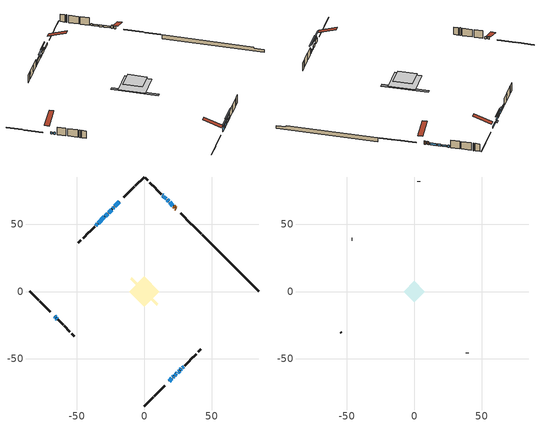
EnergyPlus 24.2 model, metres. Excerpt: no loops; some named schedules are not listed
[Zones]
conditioned space
 floor outside (Floor1 construction): -5.77,0 0,5.77 5.77,0 0,-5.77 z1.19
 floor adiabatic (AdiabaticFloorConstruction): -11.13,0 0,11.13 11.13,0 0,-11.13 z3.63
 floor foundation (Slab1 construction): -10.51,9.14 -9.14,10.51 10.51,-9.14 9.14,-10.51 z-1.25
 wall outside (RimJoist1 construction): 0,-84.87 6.62,-78.25 / -84.87,0 -78.25,-6.62 / 0,84.87 -6.62,78.25 / 42.19,42.69 35.57,49.31 z1.19:1.49
 wall outside (RimJoist2 construction): 7.28,-77.6 15.16,-69.72 / -77.6,-7.28 -69.72,-15.16 / -7.28,77.6 -15.16,69.72 / 34.91,49.96 27.03,57.84 z1.19:1.49
 wall outside (AdiabaticWallConstruction 1): 23.69,61.19 23.08,61.79 / 22.42,62.45 21.82,63.06 z1.19:3.22
 wall outside (AdiabaticWallConstruction): 21.16,63.71 18.75,66.12 / 18.1,66.78 16.89,67.98 / 16.24,68.64 14.61,70.26 / -18.5,66.37 -21.8,63.07 / -66.37,-18.5 -65.77,-19.1 / 13.96,70.92 13.41,71.46 / -65.12,-19.75 -64.46,-20.41 z1.19:2.41; -22.46,62.42 -23.54,61.34 z1.19:1.7; -24.19,60.68 -26.45,58.42 / -29.64,55.24 -34.16,50.71 z1.19:2.97; 18.5,-66.37 20.51,-64.36 z1.19:3.38; 21.17,-63.71 21.87,-63 / 26.85,-58.02 27.55,-57.32 z1.19:2.21; 22.53,-62.35 23.75,-61.13 z1.19:3.17; 24.4,-60.47 24.87,-60 z1.19:2.94; -27.11,57.76 -28.98,55.89 z1.19:1.85; 25.53,-59.35 26.19,-58.68 z1.19:1.73; -34.82,50.05 -36.1,48.78 z1.19:2.36; 28.21,-56.67 29.2,-55.68 z1.19:2.33
 wall outside (Wall1 construction): 29.85,-55.02 33.54,-51.33 / -63.81,-21.07 -60.11,-24.76 / -36.75,48.12 -40.44,44.43 / 12.76,72.12 9.06,75.81 z1.19:6.07
 wall outside (Wall2 construction): 34.2,-50.67 38.47,-46.41 / -59.46,-25.42 -55.19,-29.68 / -41.1,43.77 -45.37,39.51 / 8.41,76.47 4.14,80.73 z1.19:6.07
 wall outside (Wall4 construction): 40.06,-44.82 41.95,-42.92 / -53.6,-31.27 -51.71,-33.17 / -46.96,37.92 -48.85,36.02 / 2.55,82.32 0.66,84.22 z1.19:6.07
 wall foundation (FoundationWall1 construction): 42.85,42.03,-1.25 42.85,42.03,1.19 80.67,4.2,1.19 80.67,4.2,0.36 84.87,0,0.36 84.87,0,-1.25
 window (WindowConstruction): 21.16,63.71 18.75,66.12 z1.19:2.41
 window (WindowConstruction 6): 18.1,66.78 16.89,67.98 z1.19:2.41
 window (WindowConstruction 7): 16.24,68.64 14.61,70.26 z1.19:2.41
 window (WindowConstruction 8): -18.5,66.37 -21.8,63.07 z1.19:2.41
 window (WindowConstruction 9): -22.46,62.42 -23.53,61.34 z1.19:1.7
 window (WindowConstruction 10): -24.19,60.68 -26.45,58.42 z1.19:2.97
 window (WindowConstruction 11): 18.5,-66.37 20.51,-64.36 z1.19:3.38
 window (WindowConstruction 12): 21.17,-63.71 21.87,-63 z1.19:2.2
 window (WindowConstruction 13): 22.53,-62.35 23.75,-61.13 z1.19:3.17
 window (WindowConstruction 14): 24.4,-60.47 24.87,-60 z1.19:2.94
 window (WindowConstruction 15): -66.37,-18.5 -65.78,-19.1 z1.19:2.41
 window (WindowConstruction 16): 13.96,70.92 13.41,71.46 z1.19:2.41
 window (WindowConstruction 17): -27.11,57.76 -28.98,55.89 z1.19:1.85
 window (WindowConstruction 18): 25.53,-59.34 26.19,-58.68 z1.19:1.72
 window (WindowConstruction 1): -29.64,55.24 -34.16,50.71 z1.19:2.97
 window (WindowConstruction 2): -34.82,50.05 -36.1,48.78 z1.19:2.36
 window (WindowConstruction 3): 26.85,-58.02 27.55,-57.32 z1.19:2.2
 window (WindowConstruction 4): 28.21,-56.67 29.2,-55.68 z1.19:2.33
 window (WindowConstruction 5): -65.12,-19.76 -64.46,-20.41 z1.19:2.41
 door (Door): 23.69,61.19 23.08,61.79 z1.19:3.22
 door (Door 1): 22.42,62.45 21.82,63.06 z1.19:3.22
 ceiling adiabatic (AdiabaticFloorConstruction): 0,-11.13 11.13,0 0,11.13 -11.13,0 z3.63
attic - vented
 floor to conditioned space (Floor2 construction Reversed): -7.91,0 0,7.91 7.91,0 0,-7.91 z6.07
 wall outside (Wall3 construction): 39.12,-45.75 39.4,-45.47 / -54.53,-30.34 -54.26,-30.62 / -46.02,38.85 -46.3,38.57 / 3.48,81.39 3.21,81.66 z1.19:6.07
 roof outside (Roof1 construction): 17.84,-67.03,6.07 10.14,-59.33,9.7 8.11,-61.36,9.7 15.81,-69.06,6.07; -67.03,-17.84,6.07 -59.33,-10.14,9.7 -61.36,-8.11,9.7 -69.06,-15.81,6.07; -17.84,67.03,6.07 -10.14,59.33,9.7 -8.11,61.36,9.7 -15.81,69.06,6.07; 24.34,60.53,6.07 16.64,52.83,9.7 18.67,50.8,9.7 26.37,58.5,6.07
shading: -23.75,61.13 -22.25,62.63 -23.11,63.49 -24.61,61.99 z2; -28.45,56.42 -22.19,62.68 -22.52,63.01 -28.78,56.75 z5.8; 22.51,-62.36 16.5,-68.37 16.83,-68.7 22.84,-62.69 z6.2; 23.87,-61 19.17,-65.71 19.49,-66.03 24.19,-61.33 z5.03; 25.75,-59.13 20.53,-64.35 20.85,-64.67 26.07,-59.45 z6; 26.87,-58 22.4,-62.47 22.73,-62.79 27.2,-58.33 z5.77; -31.09,53.78 -25,59.88 -25.43,60.31 -31.52,54.21 z4.84; 30.08,-54.8 21.65,-63.23 21.97,-63.55 30.4,-55.12 z7.21; -34.37,50.5 -29.43,55.45 -29.75,55.77 -34.7,50.83 z3.27; -36.31,48.57 -34.61,50.27 -34.93,50.59 -36.63,48.89 z2.66; 27.76,-57.11 26.64,-58.23 26.96,-58.56 28.09,-57.44 z2.5; 29.41,-55.47 28,-56.88 28.32,-57.2 29.73,-55.79 z2.63
[Building]
Building 1: Terrain=Suburbs
[Site:Location]
Montreal Intl AP_QC: Latitude {deg}=45.47; Longitude {deg}=-73.74; Time Zone {hr}=-5; Elevation {m}=36; Keep Site Location Information=Yes
[Site:GroundTemperature:Shallow]
2.07863, -0.316383, -0.508184, 0.628371, 5.19101, 9.73239, 13.6695, 16.1636, 16.3755, 14.347, 10.5102, 6.10817
[Site:WaterMainsTemperature]
Calculation Method=Schedule; Temperature Schedule=mains temperature schedule
[Material] Roughness=Rough; Thermal Absorptance=0.9
Name | Thickness {m} | Conductivity {W/m-K} | Density {kg/m3} | Specific Heat {J/kg-K} | Solar Absorptance | Visible Absorptance
asphalt or fiberglass shingles | 0.00635 | 0.162714 | 1121.4 | 1465.45 | 0.4 | 0.4
ceiling loosefill ins | 0.169333 | 0.0480833 | 16.02 | 1046.75 | 0.7 | 0.7
ceiling stud and cavity | 0.1397 | 0.326487 | 65.682 | 1177.47 | 0.7 | 0.7
concrete 4.0 in. | 0.1016 | 1.803125 | 2242.8 | 837.4 | 0.7 | 0.7
concrete 8.0 in. | 0.2032 | 1.803125 | 2242.8 | 837.4 | 0.7 | 0.7
door material | 0.04445 | 0.188738 | 512.64 | 1214.23 | 0.7 | 0.7
door material 1 | 0.04445 | 0.20624 | 512.64 | 1214.23 | 0.7 | 0.7
exterior vertical ins | 0.0769151 | 0.029427 | 32.04 | 1214.23 | 0.7 | 0.7
floor covering | 0.0127 | 0.0433444 | 54.468 | 1339.84 | 0.6 | 0.6
floor rigid ins; rim joist rigid ins | 0.051816 | 0.029427 | 32.04 | 1214.23 | 0.7 | 0.7
floor rigid ins 1; wall rigid ins | 0.512978 | 0.029427 | 32.04 | 1214.23 | 0.7 | 0.7
floor stud and cavity | 0.1397 | 0.0782269 | 92.3553 | 1139.71 | 0.7 | 0.7
floor stud and cavity 1 | 0.1397 | 1.75129 | 37.0049 | 1207.88 | 0.7 | 0.7
furniture material conditioned space 1 | 0.1524 | 0.115458 | 640.8 | 1214.23 | 0.6 | 0.6
gypsum board | 0.0127 | 0.160291 | 801 | 837.4 | 0.6 | 0.6
gypsum board 1 | 0.0127 | 0.160291 | 801 | 837.4 | 0.7 | 0.7
osb sheathing 0.5 in. | 0.0127 | 0.115458 | 512.64 | 1214.23 | 0.7 | 0.7
osb sheathing 0.75 in. | 0.01905 | 0.115458 | 512.64 | 1214.23 | 0.7 | 0.7
osb sheathing 2.0 in. | 0.0508 | 0.115458 | 512.64 | 1214.23 | 0.7 | 0.7
rim joist stud and cavity | 0.0508 | 0.265703 | 125.044 | 1163.47 | 0.6 | 0.6
rim joist stud and cavity 1 | 0.0508 | 0.0344856 | 125.044 | 1163.47 | 0.6 | 0.6
slab rigid ins | 0.0193984 | 0.029427 | 32.04 | 1214.23 | 0.7 | 0.7
wall stud and cavity | 0.1397 | 0.0812893 | 139.0536 | 1170.24 | 0.7 | 0.7
wall stud and cavity 1 | 0.1397 | 0.0806284 | 139.0536 | 1170.24 | 0.7 | 0.7
wall stud and cavity 2 | 0.0889 | 6.1454 | 50.32683 | 1063.81 | 0.6 | 0.6
wall stud and cavity 3 | 0.1397 | 0.0896712 | 139.0536 | 1170.24 | 0.7 | 0.7
wall stud and cavity 4 | 0.0889 | 0.380278 | 52.3479 | 1209.89 | 0.7 | 0.7
wall stud and cavity 5 | 0.0889 | 0.391764 | 83.0341 | 1211.67 | 0.7 | 0.7
wood siding | 0.0254 | 0.102417 | 544.68 | 1172.36 | 0.4 | 0.4
wood siding 1 | 0.00254 | 0.102417 | 544.68 | 1172.36 | 0.4 | 0.4
wood siding 2; wood siding 3; wood siding 4 | 0.0254 | 0.102417 | 544.68 | 1172.36 | 0.7 | 0.7
[WindowMaterial:SimpleGlazingSystem]
Name | U-Factor {W/m2-K} | Solar Heat Gain Coefficient
WindowMaterial | 1.70283 | 0.41
WindowMaterial 1 | 1.60347 | 0.44
WindowMaterial 10 | 1.82491 | 0.37
WindowMaterial 11 | 1.797087 | 0.38
WindowMaterial 12 | 3.01275 | 0.5
WindowMaterial 13 | 2.97698 | 0.56
WindowMaterial 14 | 3.04227 | 0.45
WindowMaterial 2 | 1.7017 | 0.41
WindowMaterial 3 | 1.80106 | 0.38
WindowMaterial 4 | 1.73293 | 0.4
WindowMaterial 5 | 1.92541 | 0.34
WindowMaterial 6 | 1.66252 | 0.42
WindowMaterial 7 | 1.919164 | 0.34
WindowMaterial 8 | 1.71703 | 0.42
WindowMaterial 9 | 1.81185 | 0.39
[Construction]
AdiabaticFloorConstruction: floor stud and cavity 1, floor rigid ins 1, osb sheathing 0.75 in., floor covering
AdiabaticWallConstruction: wood siding 3, wall rigid ins, wall stud and cavity 4, gypsum board
AdiabaticWallConstruction 1: wood siding 4, wall rigid ins, wall stud and cavity 4, gypsum board
Door: door material
Door 1: door material 1
Floor1 construction: floor stud and cavity, floor rigid ins, osb sheathing 0.75 in., floor covering
Floor2 construction Reversed: gypsum board, ceiling stud and cavity, ceiling loosefill ins
FoundationWall1 construction: concrete 8.0 in., gypsum board 1
furniture construction conditioned space 1: furniture material conditioned space 1
PartitionWallConstruction: gypsum board, wall stud and cavity 5, gypsum board
RimJoist1 construction: wood siding 2, rim joist rigid ins, osb sheathing 2.0 in., rim joist stud and cavity
RimJoist2 construction: wood siding 2, rim joist rigid ins, osb sheathing 2.0 in., rim joist stud and cavity 1
Roof1 construction: asphalt or fiberglass shingles
Slab1 construction: slab rigid ins, concrete 4.0 in.
Wall1 construction: wood siding, osb sheathing 0.5 in., wall stud and cavity, gypsum board
Wall2 construction: wood siding, osb sheathing 0.5 in., wall stud and cavity 1, gypsum board
Wall3 construction: wood siding 1, wall stud and cavity 2
Wall4 construction: wood siding, osb sheathing 0.5 in., wall stud and cavity 3, gypsum board
WindowConstruction; WindowConstruction 6: WindowMaterial
WindowConstruction 1; WindowConstruction 10; WindowConstruction 8: WindowMaterial 1
WindowConstruction 11: WindowMaterial 8
WindowConstruction 12; WindowConstruction 3: WindowMaterial 3
WindowConstruction 13: WindowMaterial 9
WindowConstruction 14: WindowMaterial 10
WindowConstruction 15: WindowMaterial 11
WindowConstruction 16: WindowMaterial 12
WindowConstruction 17: WindowMaterial 13
WindowConstruction 18: WindowMaterial 14
WindowConstruction 2: WindowMaterial 2
WindowConstruction 4: WindowMaterial 4
WindowConstruction 5: WindowMaterial 5
WindowConstruction 7: WindowMaterial 6
WindowConstruction 9: WindowMaterial 7
[Zone] Multiplier=1; Part of Total Floor Area=Yes
Name | Volume {m3}
attic - vented | 73.71
conditioned space | 852.8
[Space]
Name | Zone | Volume {m3}
attic - vented 1 | attic - vented | 73.71
conditioned space 1 | conditioned space | 852.8
[ZoneInfiltration:EffectiveLeakageArea]
infil attic - vented 1: Zone or Space=attic - vented 1; Schedule=Always On Discrete; Effective Air Leakage Area {cm2}=5002.4; Stack Coefficient=0.000591601; Wind Coefficient=1.64337e-05
[ZoneMixing]
whole house fan mix: Zone or Space=attic - vented; Schedule=Always On Continuous; Design Flow Rate Calculation Method=Flow/Zone; Design Flow Rate {m3/s}=0; Source Zone or Space=conditioned space
[SurfaceProperty:ExposedFoundationPerimeter]
Slab1: Exposed Perimeter Calculation Method=TotalExposedPerimeter; Total Exposed Perimeter {m}=59.437
[InternalMass] Zone or ZoneList=conditioned space; Space or SpaceList=conditioned space 1
Name | Construction | Surface Area {m2}
furniture mass conditioned space 1 | furniture construction conditioned space 1 | 147.26
partition wall mass | PartitionWallConstruction | 368.15
[Lights]
interior lighting: Zone or ZoneList or Space or SpaceList=conditioned space 1; Schedule=interior lighting schedule; Design Level Calculation Method=LightingLevel; Lighting Level {W}=343.2; Return Air Fraction=0; Fraction Radiant=0.6; Fraction Visible=0.2; Fraction Replaceable=1
[People]
occupants: Zone or ZoneList or Space or SpaceList=conditioned space 1; Number of People Schedule=occupants schedule; Number of People Calculation Method=People; Number of People=3; Fraction Radiant=0.314171; Sensible Heat Fraction=0.56303; Activity Level Schedule=occupants activity schedule; Carbon Dioxide Generation Rate {m3/s-W}=0; Enable ASHRAE 55 Comfort Warnings=No; Mean Radiant Temperature Calculation Type=EnclosureAveraged
[ElectricEquipment] Zone or ZoneList or Space or SpaceList=conditioned space 1; Design Level Calculation Method=EquipmentLevel
Name | Schedule | Design Level {W} | Fraction Latent | Fraction Radiant | Fraction Lost
clothes dryer | clothes dryer schedule | 140.772 | 0.015 | 0.081 | 0.85
clothes washer | clothes washer schedule | 32.1985 | 0.03 | 0.162 | 0.7
cooking range | cooking range schedule | 215.147 | 0.08 | 0.432 | 0.2
dishwasher | dishwasher schedule | 66.8632 | 0.3 | 0.18 | 0.4
fridge | fridge schedule | 72.9452 | 0 | 0.6 | 0
mech vent bath fan 0 | mech vent bath fan 0 schedule | 50.2 | 0 | 0 | 1
mech vent house fan | mech vent house fan schedule | 19.9167 | 0 | 0 | 0.5
mech vent house fan cfis | mech vent house fan cfis schedule | 0 | 0 | 0 | 0
mech vent range fan 0 | mech vent range fan 0 schedule | 57 | 0 | 0 | 1
misc plug loads | misc plug loads schedule | 494.7 | 0.045 | 0.513 | 0.1
whole house fan | Always On Discrete | 0 | 0 | 0 | 1
[OtherEquipment] Zone or ZoneList or Space or SpaceList=conditioned space 1; Design Level Calculation Method=EquipmentLevel
Name | Fuel Type | Schedule | Design Level {W} | Fraction Latent | Fraction Radiant | Fraction Lost
clothes dryer 1 | Electricity | clothes dryer schedule | 0 | 0.015 | 0.081 | 0.85
cooking range 1 | Electricity | cooking range schedule | 0 | 0.08 | 0.432 | 0.2
general water use latent | None | general water use schedule | 62.594 | 1 | 0 | 0
general water use sensible | None | general water use schedule | -61.6891 | 0 | 0.6 | 0
mech vent house fan latent load | None | Always On Discrete | 0 | 1 | 0 | 0
mech vent house fan sensible load | None | Always On Discrete | 0 | 0 | 0 | 0
water heater energy adjustment1; water heater energy adjustment2 | Electricity | Always On Discrete | 0.01 | 0 | 0 | 1
[ZoneInfiltration:DesignFlowRate] Zone or ZoneList or Space or SpaceList=conditioned space 1; Schedule=Always On Discrete; Design Flow Rate Calculation Method=Flow/Zone; Design Flow Rate {m3/s}=0
infil flow; natural vent flow; whole house fan flow
[Foundation:Kiva]
Foundation Kiva 1: Initial Indoor Air Temperature {C}=18; Wall Height Above Grade {m}=1.19; Wall Depth Below Slab {m}=0.2032; Custom Block Material Name 1=exterior vertical ins; Custom Block Depth 1 {m}=2.43998; Custom Block X Position 1 {m}=0.2159; Custom Block Z Position 1 {m}=0
[Foundation:Kiva:Settings]
Soil Conductivity {W/m-K}=0.849921; Soil Density {kg/m3}=1842.3; Soil Specific Heat {J/kg-K}=418.7; Ground Solar Absorptivity=0.9; Ground Thermal Absorptivity=0.9; Ground Surface Roughness {m}=0.03; Far-Field Width {m}=40; Deep-Ground Boundary Condition=ZeroFlux; Deep-Ground Depth {m}=40; Minimum Cell Dimension {m}=0.2; Maximum Cell Growth Coefficient=3; Simulation Timestep=Timestep
[Exterior:Lights]
exterior lighting: Schedule=exterior lighting schedule; Design Level {W}=75.6
[Schedule:Constant]
Name | Hourly Value
Always On Continuous; mech vent house fan schedule; mech vent house fan cfis schedule; Always On Discrete | 1
occupants activity schedule | 117.228
fridge schedule | 0
[Schedule:Week:Daily]
interior lighting schedule Week Rule - Jan1-Jan27: interior lighting schedule day, interior lighting schedule day, interior lighting schedule day, interior lighting schedule day, interior lighting schedule day, interior lighting schedule day, interior lighting schedule day, interior lighting schedule default day, interior lighting schedule default day, interior lighting schedule default day, interior lighting schedule default day, interior lighting schedule default day
interior lighting schedule Week Rule - Jan28-Feb3: interior lighting schedule day, interior lighting schedule day, interior lighting schedule day, interior lighting schedule day, interior lighting schedule day 1, interior lighting schedule day 1, interior lighting schedule day 1, interior lighting schedule default day, interior lighting schedule default day, interior lighting schedule default day, interior lighting schedule default day, interior lighting schedule default day
interior lighting schedule Week Rule - Feb4-Feb24: interior lighting schedule day 1, interior lighting schedule day 1, interior lighting schedule day 1, interior lighting schedule day 1, interior lighting schedule day 1, interior lighting schedule day 1, interior lighting schedule day 1, interior lighting schedule default day, interior lighting schedule default day, interior lighting schedule default day, interior lighting schedule default day, interior lighting schedule default day
interior lighting schedule Week Rule - Feb25-Mar3: interior lighting schedule day 1, interior lighting schedule day 1, interior lighting schedule day 1, interior lighting schedule day 1, interior lighting schedule day 2, interior lighting schedule day 2, interior lighting schedule day 2, interior lighting schedule default day, interior lighting schedule default day, interior lighting schedule default day, interior lighting schedule default day, interior lighting schedule default day
interior lighting schedule Week Rule - Mar4-Mar31: interior lighting schedule day 2, interior lighting schedule day 2, interior lighting schedule day 2, interior lighting schedule day 2, interior lighting schedule day 2, interior lighting schedule day 2, interior lighting schedule day 2, interior lighting schedule default day, interior lighting schedule default day, interior lighting schedule default day, interior lighting schedule default day, interior lighting schedule default day
interior lighting schedule Week Rule - Apr1-Apr28: interior lighting schedule day 3, interior lighting schedule day 3, interior lighting schedule day 3, interior lighting schedule day 3, interior lighting schedule day 3, interior lighting schedule day 3, interior lighting schedule day 3, interior lighting schedule default day, interior lighting schedule default day, interior lighting schedule default day, interior lighting schedule default day, interior lighting schedule default day
interior lighting schedule Week Rule - Apr29-May5: interior lighting schedule day 3, interior lighting schedule day 3, interior lighting schedule day 4, interior lighting schedule day 4, interior lighting schedule day 4, interior lighting schedule day 4, interior lighting schedule day 4, interior lighting schedule default day, interior lighting schedule default day, interior lighting schedule default day, interior lighting schedule default day, interior lighting schedule default day
interior lighting schedule Week Rule - May6-May26: interior lighting schedule day 4, interior lighting schedule day 4, interior lighting schedule day 4, interior lighting schedule day 4, interior lighting schedule day 4, interior lighting schedule day 4, interior lighting schedule day 4, interior lighting schedule default day, interior lighting schedule default day, interior lighting schedule default day, interior lighting schedule default day, interior lighting schedule default day
interior lighting schedule Week Rule - May27-Jun2: interior lighting schedule day 4, interior lighting schedule day 4, interior lighting schedule day 4, interior lighting schedule day 4, interior lighting schedule day 4, interior lighting schedule day 5, interior lighting schedule day 5, interior lighting schedule default day, interior lighting schedule default day, interior lighting schedule default day, interior lighting schedule default day, interior lighting schedule default day
interior lighting schedule Week Rule - Jun3-Jun30: interior lighting schedule day 5, interior lighting schedule day 5, interior lighting schedule day 5, interior lighting schedule day 5, interior lighting schedule day 5, interior lighting schedule day 5, interior lighting schedule day 5, interior lighting schedule default day, interior lighting schedule default day, interior lighting schedule default day, interior lighting schedule default day, interior lighting schedule default day
interior lighting schedule Week Rule - Jul1-Jul28: interior lighting schedule day 6, interior lighting schedule day 6, interior lighting schedule day 6, interior lighting schedule day 6, interior lighting schedule day 6, interior lighting schedule day 6, interior lighting schedule day 6, interior lighting schedule default day, interior lighting schedule default day, interior lighting schedule default day, interior lighting schedule default day, interior lighting schedule default day
interior lighting schedule Week Rule - Jul29-Aug4: interior lighting schedule day 6, interior lighting schedule day 6, interior lighting schedule day 6, interior lighting schedule day 7, interior lighting schedule day 7, interior lighting schedule day 7, interior lighting schedule day 7, interior lighting schedule default day, interior lighting schedule default day, interior lighting schedule default day, interior lighting schedule default day, interior lighting schedule default day
interior lighting schedule Week Rule - Aug5-Aug25: interior lighting schedule day 7, interior lighting schedule day 7, interior lighting schedule day 7, interior lighting schedule day 7, interior lighting schedule day 7, interior lighting schedule day 7, interior lighting schedule day 7, interior lighting schedule default day, interior lighting schedule default day, interior lighting schedule default day, interior lighting schedule default day, interior lighting schedule default day
interior lighting schedule Week Rule - Aug26-Sep1: interior lighting schedule day 7, interior lighting schedule day 7, interior lighting schedule day 7, interior lighting schedule day 7, interior lighting schedule day 7, interior lighting schedule day 7, interior lighting schedule day 8, interior lighting schedule default day, interior lighting schedule default day, interior lighting schedule default day, interior lighting schedule default day, interior lighting schedule default day
interior lighting schedule Week Rule - Sep2-Sep29: interior lighting schedule day 8, interior lighting schedule day 8, interior lighting schedule day 8, interior lighting schedule day 8, interior lighting schedule day 8, interior lighting schedule day 8, interior lighting schedule day 8, interior lighting schedule default day, interior lighting schedule default day, interior lighting schedule default day, interior lighting schedule default day, interior lighting schedule default day
interior lighting schedule Week Rule - Sep30-Oct6: interior lighting schedule day 8, interior lighting schedule day 9, interior lighting schedule day 9, interior lighting schedule day 9, interior lighting schedule day 9, interior lighting schedule day 9, interior lighting schedule day 9, interior lighting schedule default day, interior lighting schedule default day, interior lighting schedule default day, interior lighting schedule default day, interior lighting schedule default day
interior lighting schedule Week Rule - Oct7-Oct27: interior lighting schedule day 9, interior lighting schedule day 9, interior lighting schedule day 9, interior lighting schedule day 9, interior lighting schedule day 9, interior lighting schedule day 9, interior lighting schedule day 9, interior lighting schedule default day, interior lighting schedule default day, interior lighting schedule default day, interior lighting schedule default day, interior lighting schedule default day
interior lighting schedule Week Rule - Oct28-Nov3: interior lighting schedule day 9, interior lighting schedule day 9, interior lighting schedule day 9, interior lighting schedule day 9, interior lighting schedule day 10, interior lighting schedule day 10, interior lighting schedule day 10, interior lighting schedule default day, interior lighting schedule default day, interior lighting schedule default day, interior lighting schedule default day, interior lighting schedule default day
interior lighting schedule Week Rule - Nov4-Nov24: interior lighting schedule day 10, interior lighting schedule day 10, interior lighting schedule day 10, interior lighting schedule day 10, interior lighting schedule day 10, interior lighting schedule day 10, interior lighting schedule day 10, interior lighting schedule default day, interior lighting schedule default day, interior lighting schedule default day, interior lighting schedule default day, interior lighting schedule default day
interior lighting schedule Week Rule - Nov25-Dec1: interior lighting schedule day 10, interior lighting schedule day 10, interior lighting schedule day 10, interior lighting schedule day 10, interior lighting schedule day 10, interior lighting schedule day 10, interior lighting schedule day 11, interior lighting schedule default day, interior lighting schedule default day, interior lighting schedule default day, interior lighting schedule default day, interior lighting schedule default day
interior lighting schedule Week Rule - Dec2-Dec31: interior lighting schedule day 11, interior lighting schedule day 11, interior lighting schedule day 11, interior lighting schedule day 11, interior lighting schedule day 11, interior lighting schedule day 11, interior lighting schedule day 11, interior lighting schedule default day, interior lighting schedule default day, interior lighting schedule default day, interior lighting schedule default day, interior lighting schedule default day
occupants schedule Week Rule - Jan1-Dec31: occupants schedule day, occupants schedule day, occupants schedule day, occupants schedule day, occupants schedule day, occupants schedule day, occupants schedule day, occupants schedule default day, occupants schedule default day, occupants schedule default day, occupants schedule default day, occupants schedule default day
clothes dryer schedule Week Rule - Jan1-Dec31: clothes dryer schedule day, clothes dryer schedule day, clothes dryer schedule day, clothes dryer schedule day, clothes dryer schedule day, clothes dryer schedule day, clothes dryer schedule day, clothes dryer schedule default day, clothes dryer schedule default day, clothes dryer schedule default day, clothes dryer schedule default day, clothes dryer schedule default day
clothes washer schedule Week Rule - Jan1-Dec31: clothes washer schedule day, clothes washer schedule day, clothes washer schedule day, clothes washer schedule day, clothes washer schedule day, clothes washer schedule day, clothes washer schedule day, clothes washer schedule default day, clothes washer schedule default day, clothes washer schedule default day, clothes washer schedule default day, clothes washer schedule default day
cooking range schedule Week Rule - Jan1-Dec31: cooking range schedule day, cooking range schedule day, cooking range schedule day, cooking range schedule day, cooking range schedule day, cooking range schedule day, cooking range schedule day, cooking range schedule default day, cooking range schedule default day, cooking range schedule default day, cooking range schedule default day, cooking range schedule default day
dishwasher schedule Week Rule - Jan1-Dec31: dishwasher schedule day, dishwasher schedule day, dishwasher schedule day, dishwasher schedule day, dishwasher schedule day, dishwasher schedule day, dishwasher schedule day, dishwasher schedule default day, dishwasher schedule default day, dishwasher schedule default day, dishwasher schedule default day, dishwasher schedule default day
mech vent bath fan 0 schedule Week Rule - Jan1-Dec31: mech vent bath fan 0 schedule day, mech vent bath fan 0 schedule day, mech vent bath fan 0 schedule day, mech vent bath fan 0 schedule day, mech vent bath fan 0 schedule day, mech vent bath fan 0 schedule day, mech vent bath fan 0 schedule day, mech vent bath fan 0 schedule default day, mech vent bath fan 0 schedule default day, mech vent bath fan 0 schedule default day, mech vent bath fan 0 schedule default day, mech vent bath fan 0 schedule default day
mech vent range fan 0 schedule Week Rule - Jan1-Dec31: mech vent range fan 0 schedule day, mech vent range fan 0 schedule day, mech vent range fan 0 schedule day, mech vent range fan 0 schedule day, mech vent range fan 0 schedule day, mech vent range fan 0 schedule day, mech vent range fan 0 schedule day, mech vent range fan 0 schedule default day, mech vent range fan 0 schedule default day, mech vent range fan 0 schedule default day, mech vent range fan 0 schedule default day, mech vent range fan 0 schedule default day
misc plug loads schedule Week Rule - Jan1-Dec31: misc plug loads schedule day, misc plug loads schedule day, misc plug loads schedule day, misc plug loads schedule day, misc plug loads schedule day, misc plug loads schedule day, misc plug loads schedule day, misc plug loads schedule default day, misc plug loads schedule default day, misc plug loads schedule default day, misc plug loads schedule default day, misc plug loads schedule default day
general water use schedule Week Rule - Jan1-Dec31: general water use schedule day, general water use schedule day, general water use schedule day, general water use schedule day, general water use schedule day, general water use schedule day, general water use schedule day, general water use schedule default day, general water use schedule default day, general water use schedule default day, general water use schedule default day, general water use schedule default day
exterior lighting schedule Week Rule - Jan1-Jan27: exterior lighting schedule day, exterior lighting schedule day, exterior lighting schedule day, exterior lighting schedule day, exterior lighting schedule day, exterior lighting schedule day, exterior lighting schedule day, exterior lighting schedule default day, exterior lighting schedule default day, exterior lighting schedule default day, exterior lighting schedule default day, exterior lighting schedule default day
exterior lighting schedule Week Rule - Jan28-Feb3: exterior lighting schedule day, exterior lighting schedule day, exterior lighting schedule day, exterior lighting schedule day, exterior lighting schedule day 1, exterior lighting schedule day 1, exterior lighting schedule day 1, exterior lighting schedule default day, exterior lighting schedule default day, exterior lighting schedule default day, exterior lighting schedule default day, exterior lighting schedule default day
exterior lighting schedule Week Rule - Feb4-Feb24: exterior lighting schedule day 1, exterior lighting schedule day 1, exterior lighting schedule day 1, exterior lighting schedule day 1, exterior lighting schedule day 1, exterior lighting schedule day 1, exterior lighting schedule day 1, exterior lighting schedule default day, exterior lighting schedule default day, exterior lighting schedule default day, exterior lighting schedule default day, exterior lighting schedule default day
exterior lighting schedule Week Rule - Feb25-Mar3: exterior lighting schedule day 1, exterior lighting schedule day 1, exterior lighting schedule day 1, exterior lighting schedule day 1, exterior lighting schedule day 2, exterior lighting schedule day 2, exterior lighting schedule day 2, exterior lighting schedule default day, exterior lighting schedule default day, exterior lighting schedule default day, exterior lighting schedule default day, exterior lighting schedule default day
exterior lighting schedule Week Rule - Mar4-Mar31: exterior lighting schedule day 2, exterior lighting schedule day 2, exterior lighting schedule day 2, exterior lighting schedule day 2, exterior lighting schedule day 2, exterior lighting schedule day 2, exterior lighting schedule day 2, exterior lighting schedule default day, exterior lighting schedule default day, exterior lighting schedule default day, exterior lighting schedule default day, exterior lighting schedule default day
exterior lighting schedule Week Rule - Apr1-Apr28: exterior lighting schedule day 3, exterior lighting schedule day 3, exterior lighting schedule day 3, exterior lighting schedule day 3, exterior lighting schedule day 3, exterior lighting schedule day 3, exterior lighting schedule day 3, exterior lighting schedule default day, exterior lighting schedule default day, exterior lighting schedule default day, exterior lighting schedule default day, exterior lighting schedule default day
exterior lighting schedule Week Rule - Apr29-May5: exterior lighting schedule day 3, exterior lighting schedule day 3, exterior lighting schedule day 4, exterior lighting schedule day 4, exterior lighting schedule day 4, exterior lighting schedule day 4, exterior lighting schedule day 4, exterior lighting schedule default day, exterior lighting schedule default day, exterior lighting schedule default day, exterior lighting schedule default day, exterior lighting schedule default day
exterior lighting schedule Week Rule - May6-May26: exterior lighting schedule day 4, exterior lighting schedule day 4, exterior lighting schedule day 4, exterior lighting schedule day 4, exterior lighting schedule day 4, exterior lighting schedule day 4, exterior lighting schedule day 4, exterior lighting schedule default day, exterior lighting schedule default day, exterior lighting schedule default day, exterior lighting schedule default day, exterior lighting schedule default day
exterior lighting schedule Week Rule - May27-Jun2: exterior lighting schedule day 4, exterior lighting schedule day 4, exterior lighting schedule day 4, exterior lighting schedule day 4, exterior lighting schedule day 4, exterior lighting schedule day 5, exterior lighting schedule day 5, exterior lighting schedule default day, exterior lighting schedule default day, exterior lighting schedule default day, exterior lighting schedule default day, exterior lighting schedule default day
exterior lighting schedule Week Rule - Jun3-Jun30: exterior lighting schedule day 5, exterior lighting schedule day 5, exterior lighting schedule day 5, exterior lighting schedule day 5, exterior lighting schedule day 5, exterior lighting schedule day 5, exterior lighting schedule day 5, exterior lighting schedule default day, exterior lighting schedule default day, exterior lighting schedule default day, exterior lighting schedule default day, exterior lighting schedule default day
exterior lighting schedule Week Rule - Jul1-Jul28: exterior lighting schedule day 6, exterior lighting schedule day 6, exterior lighting schedule day 6, exterior lighting schedule day 6, exterior lighting schedule day 6, exterior lighting schedule day 6, exterior lighting schedule day 6, exterior lighting schedule default day, exterior lighting schedule default day, exterior lighting schedule default day, exterior lighting schedule default day, exterior lighting schedule default day
exterior lighting schedule Week Rule - Jul29-Aug4: exterior lighting schedule day 6, exterior lighting schedule day 6, exterior lighting schedule day 6, exterior lighting schedule day 7, exterior lighting schedule day 7, exterior lighting schedule day 7, exterior lighting schedule day 7, exterior lighting schedule default day, exterior lighting schedule default day, exterior lighting schedule default day, exterior lighting schedule default day, exterior lighting schedule default day
[Schedule:Year]
interior lighting schedule: interior lighting schedule Week Rule - Jan1-Jan27, 1, 1, 1, 27, interior lighting schedule Week Rule - Jan28-Feb3, 1, 28, 2, 3, interior lighting schedule Week Rule - Feb4-Feb24, 2, 4, 2, 24, interior lighting schedule Week Rule - Feb25-Mar3, 2, 25, 3, 3, interior lighting schedule Week Rule - Mar4-Mar31, 3, 4, 3, 31, interior lighting schedule Week Rule - Apr1-Apr28, 4, 1, 4, 28, interior lighting schedule Week Rule - Apr29-May5, 4, 29, 5, 5, interior lighting schedule Week Rule - May6-May26, 5, 6, 5, 26, interior lighting schedule Week Rule - May27-Jun2, 5, 27, 6, 2, interior lighting schedule Week Rule - Jun3-Jun30, 6, 3, 6, 30, interior lighting schedule Week Rule - Jul1-Jul28, 7, 1, 7, 28, interior lighting schedule Week Rule - Jul29-Aug4, 7, 29, 8, 4, interior lighting schedule Week Rule - Aug5-Aug25, 8, 5, 8, 25, interior lighting schedule Week Rule - Aug26-Sep1, 8, 26, 9, 1, interior lighting schedule Week Rule - Sep2-Sep29, 9, 2, 9, 29, interior lighting schedule Week Rule - Sep30-Oct6, 9, 30, 10, 6, interior lighting schedule Week Rule - Oct7-Oct27, 10, 7, 10, 27, interior lighting schedule Week Rule - Oct28-Nov3, 10, 28, 11, 3, interior lighting schedule Week Rule - Nov4-Nov24, 11, 4, 11, 24, interior lighting schedule Week Rule - Nov25-Dec1, 11, 25, 12, 1, interior lighting schedule Week Rule - Dec2-Dec31, 12, 2, 12, 31
occupants schedule: occupants schedule Week Rule - Jan1-Dec31, 1, 1, 12, 31
clothes dryer schedule: clothes dryer schedule Week Rule - Jan1-Dec31, 1, 1, 12, 31
clothes washer schedule: clothes washer schedule Week Rule - Jan1-Dec31, 1, 1, 12, 31
cooking range schedule: cooking range schedule Week Rule - Jan1-Dec31, 1, 1, 12, 31
dishwasher schedule: dishwasher schedule Week Rule - Jan1-Dec31, 1, 1, 12, 31
mech vent bath fan 0 schedule: mech vent bath fan 0 schedule Week Rule - Jan1-Dec31, 1, 1, 12, 31
mech vent range fan 0 schedule: mech vent range fan 0 schedule Week Rule - Jan1-Dec31, 1, 1, 12, 31
misc plug loads schedule: misc plug loads schedule Week Rule - Jan1-Dec31, 1, 1, 12, 31
general water use schedule: general water use schedule Week Rule - Jan1-Dec31, 1, 1, 12, 31
exterior lighting schedule: exterior lighting schedule Week Rule - Jan1-Jan27, 1, 1, 1, 27, exterior lighting schedule Week Rule - Jan28-Feb3, 1, 28, 2, 3, exterior lighting schedule Week Rule - Feb4-Feb24, 2, 4, 2, 24, exterior lighting schedule Week Rule - Feb25-Mar3, 2, 25, 3, 3, exterior lighting schedule Week Rule - Mar4-Mar31, 3, 4, 3, 31, exterior lighting schedule Week Rule - Apr1-Apr28, 4, 1, 4, 28, exterior lighting schedule Week Rule - Apr29-May5, 4, 29, 5, 5, exterior lighting schedule Week Rule - May6-May26, 5, 6, 5, 26, exterior lighting schedule Week Rule - May27-Jun2, 5, 27, 6, 2, exterior lighting schedule Week Rule - Jun3-Jun30, 6, 3, 6, 30, exterior lighting schedule Week Rule - Jul1-Jul28, 7, 1, 7, 28, exterior lighting schedule Week Rule - Jul29-Aug4, 7, 29, 8, 4, exterior lighting schedule Week Rule - Aug5-Aug25, 8, 5, 8, 25, exterior lighting schedule Week Rule - Aug26-Sep1, 8, 26, 9, 1, exterior lighting schedule Week Rule - Sep2-Sep29, 9, 2, 9, 29, exterior lighting schedule Week Rule - Sep30-Oct6, 9, 30, 10, 6, exterior lighting schedule Week Rule - Oct7-Oct27, 10, 7, 10, 27, exterior lighting schedule Week Rule - Oct28-Nov3, 10, 28, 11, 3, exterior lighting schedule Week Rule - Nov4-Nov24, 11, 4, 11, 24, exterior lighting schedule Week Rule - Nov25-Dec1, 11, 25, 12, 1, exterior lighting schedule Week Rule - Dec2-Dec31, 12, 2, 12, 31
[Schedule:Compact]
mains temperature schedule: Through: 01/01, For: AllDays, Until: 24:00, 6.56833, Through: 01/02, For: AllDays, Until: 24:00, 6.48722, Through: 01/03, For: AllDays, Until: 24:00, 6.40722, Through: 01/04, For: AllDays, Until: 24:00, 6.32889, Through: 01/05, For: AllDays, Until: 24:00, 6.25167, Through: 01/06, For: AllDays, Until: 24:00, 6.17611, Through: 01/07, For: AllDays, Until: 24:00, 6.10222, Through: 01/08, For: AllDays, Until: 24:00, 6.02944, Through: 01/09, For: AllDays, Until: 24:00, 5.95833, Through: 01/10, For: AllDays, Until: 24:00, 5.88889, Through: 01/11, For: AllDays, Until: 24:00, 5.82056, Through: 01/12, For: AllDays, Until: 24:00, 5.75444, Through: 01/13, For: AllDays, Until: 24:00, 5.68944, Through: 01/14, For: AllDays, Until: 24:00, 5.62611, Through: 01/15, For: AllDays, Until: 24:00, 5.56444, Through: 01/16, For: AllDays, Until: 24:00, 5.50444, Through: 01/17, For: AllDays, Until: 24:00, 5.44611, Through: 01/18, For: AllDays, Until: 24:00, 5.38944, Through: 01/19, For: AllDays, Until: 24:00, 5.33389, Through: 01/20, For: AllDays, Until: 24:00, 5.28111, Through: 01/21, For: AllDays, Until: 24:00, 5.22944, Through: 01/22, For: AllDays, Until: 24:00, 5.17944, Through: 01/23, For: AllDays, Until: 24:00, 5.13111, Through: 01/24, For: AllDays, Until: 24:00, 5.085, Through: 01/25, For: AllDays, Until: 24:00, 5.04056, Through: 01/26, For: AllDays, Until: 24:00, 4.99778, Through: 01/27, For: AllDays, Until: 24:00, 4.95667, Through: 01/28, For: AllDays, Until: 24:00, 4.91778, Through: 01/29, For: AllDays, Until: 24:00, 4.88056, Through: 01/30, For: AllDays, Until: 24:00, 4.845, Through: 01/31, For: AllDays, Until: 24:00, 4.81167, Through: 02/01, For: AllDays, Until: 24:00, 4.77944, Through: 02/02, For: AllDays, Until: 24:00, 4.75, Through: 02/03, For: AllDays, Until: 24:00, 4.72167, Through: 02/04, For: AllDays, Until: 24:00, 4.69611, Through: 02/05, For: AllDays, Until: 24:00, 4.67167, Through: 02/06, For: AllDays, Until: 24:00, 4.64944, Through: 02/07, For: AllDays, Until: 24:00, 4.62889, Through: 02/08, For: AllDays, Until: 24:00, 4.61056, Through: 02/09, For: AllDays, Until: 24:00, 4.59389, Through: 02/10, For: AllDays, Until: 24:00, 4.57944, Through: 02/11, For: AllDays, Until: 24:00, 4.56667, Through: 02/12, For: AllDays, Until: 24:00, 4.55611, Through: 02/13, For: AllDays, Until: 24:00, 4.54722, Through: 02/14, For: AllDays, Until: 24:00, 4.54056, Through: 02/15, For: AllDays, Until: 24:00, 4.53556, Through: 02/16, For: AllDays, Until: 24:00, 4.53278, Through: 02/17, For: AllDays, Until: 24:00, 4.53167, Through: 02/18, For: AllDays, Until: 24:00, 4.53278, Through: 02/19, For: AllDays, Until: 24:00, 4.53556, Through: 02/20, For: AllDays, Until: 24:00, 4.54056, Through: 02/21, For: AllDays, Until: 24:00, 4.54722, Through: 02/22, For: AllDays, Until: 24:00, 4.55611, Through: 02/23, For: AllDays, Until: 24:00, 4.56667, Through: 02/24, For: AllDays, Until: 24:00, 4.57944, Through: 02/25, For: AllDays, Until: 24:00, 4.59389, Through: 02/26, For: AllDays, Until: 24:00, 4.61056, Through: 02/27, For: AllDays, Until: 24:00, 4.62889, Through: 02/28, For: AllDays, Until: 24:00, 4.64889, Through: 03/01, For: AllDays, Until: 24:00, 4.67111, Through: 03/02, For: AllDays, Until: 24:00, 4.69556, Through: 03/03, For: AllDays, Until: 24:00, 4.72167, Through: 03/04, For: AllDays, Until: 24:00, 4.74944, Through: 03/05, For: AllDays, Until: 24:00, 4.77944, Through: 03/06, For: AllDays, Until: 24:00, 4.81111, Through: 03/07, For: AllDays, Until: 24:00, 4.84444, Through: 03/08, For: AllDays, Until: 24:00, 4.88, Through: 03/09, For: AllDays, Until: 24:00, 4.91722, Through: 03/10, For: AllDays, Until: 24:00, 4.95611, Through: 03/11, For: AllDays, Until: 24:00, 4.99722, Through: 03/12, For: AllDays, Until: 24:00, 5.04, Through: 03/13, For: AllDays, Until: 24:00, 5.08444, Through: 03/14, For: AllDays, Until: 24:00, 5.13056, Through: 03/15, For: AllDays, Until: 24:00, 5.17889, Through: 03/16, For: AllDays, Until: 24:00, 5.22833, Through: 03/17, For: AllDays, Until: 24:00, 5.28, Through: 03/18, For: AllDays, Until: 24:00, 5.33333, Through: 03/19, For: AllDays, Until: 24:00, 5.38833, Through: 03/20, For: AllDays, Until: 24:00, 5.445, Through: 03/21, For: AllDays, Until: 24:00, 5.50333, Through: 03/22, For: AllDays, Until: 24:00, 5.56333, Through: 03/23, For: AllDays, Until: 24:00, 5.625, Through: 03/24, For: AllDays, Until: 24:00, 5.68833, Through: 03/25, For: AllDays, Until: 24:00, 5.75333, Through: 03/26, For: AllDays, Until: 24:00, 5.81944, Through: 03/27, For: AllDays, Until: 24:00, 5.88778, Through: 03/28, For: AllDays, Until: 24:00, 5.95722, Through: 03/29, For: AllDays, Until: 24:00, 6.02833, Through: 03/30, For: AllDays, Until: 24:00, 6.10111, Through: 03/31, For: AllDays, Until: 24:00, 6.175, Through: 04/01, For: AllDays, Until: 24:00, 6.25056, Through: 04/02, For: AllDays, Until: 24:00, 6.32778, Through: 04/03, For: AllDays, Until: 24:00, 6.40611, Through: 04/04, For: AllDays, Until: 24:00, 6.48556, Through: 04/05, For: AllDays, Until: 24:00, 6.56722, Through: 04/06, For: AllDays, Until: 24:00, 6.64944, Through: 04/07, For: AllDays, Until: 24:00, 6.73333, Through: 04/08, For: AllDays, Until: 24:00, 6.81833, Through: 04/09, For: AllDays, Until: 24:00, 6.905, Through: 04/10, For: AllDays, Until: 24:00, 6.99278, Through: 04/11, For: AllDays, Until: 24:00, 7.08111, Through: 04/12, For: AllDays, Until: 24:00, 7.17167, Through: 04/13, For: AllDays, Until: 24:00, 7.26278, Through: 04/14, For: AllDays, Until: 24:00, 7.355, Through: 04/15, For: AllDays, Until: 24:00, 7.44833, Through: 04/16, For: AllDays, Until: 24:00, 7.54278, Through: 04/17, For: AllDays, Until: 24:00, 7.63889, Through: 04/18, For: AllDays, Until: 24:00, 7.735, Through: 04/19, For: AllDays, Until: 24:00, 7.83278, Through: 04/20, For: AllDays, Until: 24:00, 7.93167, Through: 04/21, For: AllDays, Until: 24:00, 8.03111, Through: 04/22, For: AllDays, Until: 24:00, 8.13167, Through: 04/23, For: AllDays, Until: 24:00, 8.23278, Through: 04/24, For: AllDays, Until: 24:00, 8.335, Through: 04/25, For: AllDays, Until: 24:00, 8.43778, Through: 04/26, For: AllDays, Until: 24:00, 8.54167, Through: 04/27, For: AllDays, Until: 24:00, 8.64611, Through: 04/28, For: AllDays, Until: 24:00, 8.75167, Through: 04/29, For: AllDays, Until: 24:00, 8.85778, Through: 04/30, For: AllDays, Until: 24:00, 8.96444, Through: 05/01, For: AllDays, Until: 24:00, 9.07167, Through: 05/02, For: AllDays, Until: 24:00, 9.17944, Through: 05/03, For: AllDays, Until: 24:00, 9.28778, Through: 05/04, For: AllDays, Until: 24:00, 9.39667, Through: 05/05, For: AllDays, Until: 24:00, 9.50667, Through: 05/06, For: AllDays, Until: 24:00, 9.61667, Through: 05/07, For: AllDays, Until: 24:00, 9.72667, Through: 05/08, For: AllDays, Until: 24:00, 9.83778, Through: 05/09, For: AllDays, Until: 24:00, 9.94889, Through: 05/10, For: AllDays, Until: 24:00, 10.0606, Through: 05/11, For: AllDays, Until: 24:00, 10.1722, Through: 05/12, For: AllDays, Until: 24:00, 10.2844, Through: 05/13, For: AllDays, Until: 24:00, 10.3967, Through: 05/14, For: AllDays, Until: 24:00, 10.5094, Through: 05/15, For: AllDays, Until: 24:00, 10.6222, Through: 05/16, For: AllDays, Until: 24:00, 10.735, Through: 05/17, For: AllDays, Until: 24:00, 10.8478, Through: 05/18, For: AllDays, Until: 24:00, 10.9611, Through: 05/19, For: AllDays, Until: 24:00, 11.0744, Through: 05/20, For: AllDays, Until: 24:00, 11.1872, Through: 05/21, For: AllDays, Until: 24:00, 11.3006, Through: 05/22, For: AllDays, Until: 24:00, 11.4133, Through: 05/23, For: AllDays, Until: 24:00, 11.5267, Through: 05/24, For: AllDays, Until: 24:00, 11.6394, Through: 05/25, For: AllDays, Until: 24:00, 11.7522, Through: 05/26, For: AllDays, Until: 24:00, 11.8644, Through: 05/27, For: AllDays, Until: 24:00, 11.9767, Through: 05/28, For: AllDays, Until: 24:00, 12.0889, Through: 05/29, For: AllDays, Until: 24:00, 12.2006, Through: 05/30, For: AllDays, Until: 24:00, 12.3122, Through: 05/31, For: AllDays, Until: 24:00, 12.4228, Through: 06/01, For: AllDays, Until: 24:00, 12.5339, Through: 06/02, For: AllDays, Until: 24:00, 12.6439, Through: 06/03, For: AllDays, Until: 24:00, 12.7539, Through: 06/04, For: AllDays, Until: 24:00, 12.8628, Through: 06/05, For: AllDays, Until: 24:00, 12.9717, Through: 06/06, For: AllDays, Until: 24:00, 13.08, Through: 06/07, For: AllDays, Until: 24:00, 13.1878, Through: 06/08, For: AllDays, Until: 24:00, 13.2944, Through: 06/09, For: AllDays, Until: 24:00, 13.4011, Through: 06/10, For: AllDays, Until: 24:00, 13.5067, Through: 06/11, For: AllDays, Until: 24:00, 13.6117, Through: 06/12, For: AllDays, Until: 24:00, 13.7156, Through: 06/13, For: AllDays, Until: 24:00, 13.8194, Through: 06/14, For: AllDays, Until: 24:00, 13.9222, Through: 06/15, For: AllDays, Until: 24:00, 14.0239, Through: 06/16, For: AllDays, Until: 24:00, 14.125, Through: 06/17, For: AllDays, Until: 24:00, 14.225, Through: 06/18, For: AllDays, Until: 24:00, 14.3239, Through: 06/19, For: AllDays, Until: 24:00, 14.4222, Through: 06/20, For: AllDays, Until: 24:00, 14.5194, Through: 06/21, For: AllDays, Until: 24:00, 14.6156, Through: 06/22, For: AllDays, Until: 24:00, 14.7106, Through: 06/23, For: AllDays, Until: 24:00, 14.805, Through: 06/24, For: AllDays, Until: 24:00, 14.8978, Through: 06/25, For: AllDays, Until: 24:00, 14.9894, Through: 06/26, For: AllDays, Until: 24:00, 15.0806, Through: 06/27, For: AllDays, Until: 24:00, 15.17, Through: 06/28, For: AllDays, Until: 24:00, 15.2583, Through: 06/29, For: AllDays, Until: 24:00, 15.3456, Through: 06/30, For: AllDays, Until: 24:00, 15.4311, Through: 07/01, For: AllDays, Until: 24:00, 15.5161, Through: 07/02, For: AllDays, Until: 24:00, 15.5989, Through: 07/03, For: AllDays, Until: 24:00, 15.6811, Through: 07/04, For: AllDays, Until: 24:00, 15.7617, Through: 07/05, For: AllDays, Until: 24:00, 15.8411, Through: 07/06, For: AllDays, Until: 24:00, 15.9189, Through: 07/07, For: AllDays, Until: 24:00, 15.995, Through: 07/08, For: AllDays, Until: 24:00, 16.07, Through: 07/09, For: AllDays, Until: 24:00, 16.1433, Through: 07/10, For: AllDays, Until: 24:00, 16.2156, Through: 07/11, For: AllDays, Until: 24:00, 16.2861, Through: 07/12, For: AllDays, Until: 24:00, 16.355, Through: 07/13, For: AllDays, Until: 24:00, 16.4222, Through: 07/14, For: AllDays, Until: 24:00, 16.4878, Through: 07/15, For: AllDays, Until: 24:00, 16.5522, Through: 07/16, For: AllDays, Until: 24:00, 16.615, Through: 07/17, For: AllDays, Until: 24:00, 16.6756, Through: 07/18, For: AllDays, Until: 24:00, 16.735, Through: 07/19, For: AllDays, Until: 24:00, 16.7928, Through: 07/20, For: AllDays, Until: 24:00, 16.8489, Through: 07/21, For: AllDays, Until: 24:00, 16.9028, Through: 07/22, For: AllDays, Until: 24:00, 16.9556, Through: 07/23, For: AllDays, Until: 24:00, 17.0061, Through: 07/24, For: AllDays, Until: 24:00, 17.0556, Through: 07/25, For: AllDays, Until: 24:00, 17.1028, Through: 07/26, For: AllDays, Until: 24:00, 17.1483, Through: 07/27, For: AllDays, Until: 24:00, 17.1917, Through: 07/28, For: AllDays, Until: 24:00, 17.2339, Through: 07/29, For: AllDays, Until: 24:00, 17.2739, Through: 07/30, For: AllDays, Until: 24:00, 17.3122, Through: 07/31, For: AllDays, Until: 24:00, 17.3489, Through: 08/01, For: AllDays, Until: 24:00, 17.3833, Through: 08/02, For: AllDays, Until: 24:00, 17.4161, Through: 08/03, For: AllDays, Until: 24:00, 17.4467, Through: 08/04, For: AllDays, Until: 24:00, 17.4761, Through: 08/05, For: AllDays, Until: 24:00, 17.5028, Through: 08/06, For: AllDays, Until: 24:00, 17.5283, Through: 08/07, For: AllDays, Until: 24:00, 17.5517, Through: 08/08, For: AllDays, Until: 24:00, 17.5728, Through: 08/09, For: AllDays, Until: 24:00, 17.5922, Through: 08/10, For: AllDays, Until: 24:00, 17.61, Through: 08/11, For: AllDays, Until: 24:00, 17.6256, Through: 08/12, For: AllDays, Until: 24:00, 17.6394, Through: 08/13, For: AllDays, Until: 24:00, 17.6511, Through: 08/14, For: AllDays, Until: 24:00, 17.6611, Through: 08/15, For: AllDays, Until: 24:00, 17.6689, Through: 08/16, For: AllDays, Until: 24:00, 17.675, Through: 08/17, For: AllDays, Until: 24:00, 17.6789, Through: 08/18, For: AllDays, Until: 24:00, 17.6811, Through: 08/19, For: AllDays, Until: 24:00, 17.6811, Through: 08/20, For: AllDays, Until: 24:00, 17.6794, Through: 08/21, For: AllDays, Until: 24:00, 17.6756, Through: 08/22, For: AllDays, Until: 24:00, 17.67, Through: 08/23, For: AllDays, Until: 24:00, 17.6622, Through: 08/24, For: AllDays, Until: 24:00, 17.6528, Through: 08/25, For: AllDays, Until: 24:00, 17.6411, Through: 08/26, For: AllDays, Until: 24:00, 17.6278, Through: 08/27, For: AllDays, Until: 24:00, 17.6122, Through: 08/28, For: AllDays, Until: 24:00, 17.595, Through: 08/29, For: AllDays, Until: 24:00, 17.5756, Through: 08/30, For: AllDays, Until: 24:00, 17.5544, Through: 08/31, For: AllDays, Until: 24:00, 17.5311, Through: 09/01, For: AllDays, Until: 24:00, 17.5061, Through: 09/02, For: AllDays, Until: 24:00, 17.4794, Through: 09/03, For: AllDays, Until: 24:00, 17.4506, Through: 09/04, For: AllDays, Until: 24:00, 17.42, Through: 09/05, For: AllDays, Until: 24:00, 17.3878, Through: 09/06, For: AllDays, Until: 24:00, 17.3533, Through: 09/07, For: AllDays, Until: 24:00, 17.3172, Through: 09/08, For: AllDays, Until: 24:00, 17.2789, Through: 09/09, For: AllDays, Until: 24:00, 17.2389, Through: 09/10, For: AllDays, Until: 24:00, 17.1972, Through: 09/11, For: AllDays, Until: 24:00, 17.1539, Through: 09/12, For: AllDays, Until: 24:00, 17.1083, Through: 09/13, For: AllDays, Until: 24:00, 17.0617, Through: 09/14, For: AllDays, Until: 24:00, 17.0128, Through: 09/15, For: AllDays, Until: 24:00, 16.9622, Through: 09/16, For: AllDays, Until: 24:00, 16.9094, Through: 09/17, For: AllDays, Until: 24:00, 16.8556, Through: 09/18, For: AllDays, Until: 24:00, 16.8, Through: 09/19, For: AllDays, Until: 24:00, 16.7422, Through: 09/20, For: AllDays, Until: 24:00, 16.6833, Through: 09/21, For: AllDays, Until: 24:00, 16.6228, Through: 09/22, For: AllDays, Until: 24:00, 16.56, Through: 09/23, For: AllDays, Until: 24:00, 16.4961, Through: 09/24, For: AllDays, Until: 24:00, 16.4306, Through: 09/25, For: AllDays, Until: 24:00, 16.3633, Through: 09/26, For: AllDays, Until: 24:00, 16.295, Through: 09/27, For: AllDays, Until: 24:00, 16.2244, Through: 09/28, For: AllDays, Until: 24:00, 16.1528, Through: 09/29, For: AllDays, Until: 24:00, 16.0794, Through: 09/30, For: AllDays, Until: 24:00, 16.0044, Through: 10/01, For: AllDays, Until: 24:00, 15.9283, Through: 10/02, For: AllDays, Until: 24:00, 15.8511, Through: 10/03, For: AllDays, Until: 24:00, 15.7717, Through: 10/04, For: AllDays, Until: 24:00, 15.6917, Through: 10/05, For: AllDays, Until: 24:00, 15.6094, Through: 10/06, For: AllDays, Until: 24:00, 15.5267, Through: 10/07, For: AllDays, Until: 24:00, 15.4422, Through: 10/08, For: AllDays, Until: 24:00, 15.3567, Through: 10/09, For: AllDays, Until: 24:00, 15.2694, Through: 10/10, For: AllDays, Until: 24:00, 15.1811, Through: 10/11, For: AllDays, Until: 24:00, 15.0917, Through: 10/12, For: AllDays, Until: 24:00, 15.0011, Through: 10/13, For: AllDays, Until: 24:00, 14.9094, Through: 10/14, For: AllDays, Until: 24:00, 14.8167, Through: 10/15, For: AllDays, Until: 24:00, 14.7228, Through: 10/16, For: AllDays, Until: 24:00, 14.6278, Through: 10/17, For: AllDays, Until: 24:00, 14.5317, Through: 10/18, For: AllDays, Until: 24:00, 14.4344, Through: 10/19, For: AllDays, Until: 24:00, 14.3367, Through: 10/20, For: AllDays, Until: 24:00, 14.2378, Through: 10/21, For: AllDays, Until: 24:00, 14.1378, Through: 10/22, For: AllDays, Until: 24:00, 14.0367, Through: 10/23, For: AllDays, Until: 24:00, 13.935, Through: 10/24, For: AllDays, Until: 24:00, 13.8322, Through: 10/25, For: AllDays, Until: 24:00, 13.7289, Through: 10/26, For: AllDays, Until: 24:00, 13.625, Through: 10/27, For: AllDays, Until: 24:00, 13.52, Through: 10/28, For: AllDays, Until: 24:00, 13.4144, Through: 10/29, For: AllDays, Until: 24:00, 13.3083, Through: 10/30, For: AllDays, Until: 24:00, 13.2011, Through: 10/31, For: AllDays, Until: 24:00, 13.0939, Through: 11/01, For: AllDays, Until: 24:00, 12.9856, Through: 11/02, For: AllDays, Until: 24:00, 12.8767, Through: 11/03, For: AllDays, Until: 24:00, 12.7678, Through: 11/04, For: AllDays, Until: 24:00, 12.6578, Through: 11/05, For: AllDays, Until: 24:00, 12.5478, Through: 11/06, For: AllDays, Until: 24:00, 12.4372, Through: 11/07, For: AllDays, Until: 24:00, 12.3261, Through: 11/08, For: AllDays, Until: 24:00, 12.215, Through: 11/09, For: AllDays, Until: 24:00, 12.1033, Through: 11/10, For: AllDays, Until: 24:00, 11.9911, Through: 11/11, For: AllDays, Until: 24:00, 11.8789, Through: 11/12, For: AllDays, Until: 24:00, 11.7667, Through: 11/13, For: AllDays, Until: 24:00, 11.6539, Through: 11/14, For: AllDays, Until: 24:00, 11.5411, Through: 11/15, For: AllDays, Until: 24:00, 11.4278, Through: 11/16, For: AllDays, Until: 24:00, 11.315, Through: 11/17, For: AllDays, Until: 24:00, 11.2017, Through: 11/18, For: AllDays, Until: 24:00, 11.0889, Through: 11/19, For: AllDays, Until: 24:00, 10.9756, Through: 11/20, For: AllDays, Until: 24:00, 10.8622, Through: 11/21, For: AllDays, Until: 24:00, 10.7494, Through: 11/22, For: AllDays, Until: 24:00, 10.6367, Through: 11/23, For: AllDays, Until: 24:00, 10.5239, Through: 11/24, For: AllDays, Until: 24:00, 10.4111, Through: 11/25, For: AllDays, Until: 24:00, 10.2989, Through: 11/26, For: AllDays, Until: 24:00, 10.1867, Through: 11/27, For: AllDays, Until: 24:00, 10.0744, Through: 11/28, For: AllDays, Until: 24:00, 9.96333, Through: 11/29, For: AllDays, Until: 24:00, 9.85167, Through: 11/30, For: AllDays, Until: 24:00, 9.74111, Through: 12/01, For: AllDays, Until: 24:00, 9.63056, Through: 12/02, For: AllDays, Until: 24:00, 9.52056, Through: 12/03, For: AllDays, Until: 24:00, 9.41111, Through: 12/04, For: AllDays, Until: 24:00, 9.30167, Through: 12/05, For: AllDays, Until: 24:00, 9.19333, Through: 12/06, For: AllDays, Until: 24:00, 9.08556, Through: 12/07, For: AllDays, Until: 24:00, 8.97778, Through: 12/08, For: AllDays, Until: 24:00, 8.87111, Through: 12/09, For: AllDays, Until: 24:00, 8.765, Through: 12/10, For: AllDays, Until: 24:00, 8.66, Through: 12/11, For: AllDays, Until: 24:00, 8.555, Through: 12/12, For: AllDays, Until: 24:00, 8.45111, Through: 12/13, For: AllDays, Until: 24:00, 8.34833, Through: 12/14, For: AllDays, Until: 24:00, 8.24611, Through: 12/15, For: AllDays, Until: 24:00, 8.14444, Through: 12/16, For: AllDays, Until: 24:00, 8.04389, Through: 12/17, For: AllDays, Until: 24:00, 7.94444, Through: 12/18, For: AllDays, Until: 24:00, 7.84556, Through: 12/19, For: AllDays, Until: 24:00, 7.74778, Through: 12/20, For: AllDays, Until: 24:00, 7.65111, Through: 12/21, For: AllDays, Until: 24:00, 7.555, Through: 12/22, For: AllDays, Until: 24:00, 7.46056, Through: 12/23, For: AllDays, Until: 24:00, 7.36667, Through: 12/24, For: AllDays, Until: 24:00, 7.27444, Through: 12/25, For: AllDays, Until: 24:00, 7.18278, Through: 12/26, For: AllDays, Until: 24:00, 7.09278, Through: 12/27, For: AllDays, Until: 24:00, 7.00389, Through: 12/28, For: AllDays, Until: 24:00, 6.91611, Through: 12/29, For: AllDays, Until: 24:00, 6.82944, Through: 12/30, For: AllDays, Until: 24:00, 6.74389, Through: 12/31, For: AllDays, Until: 24:00, 6.66
